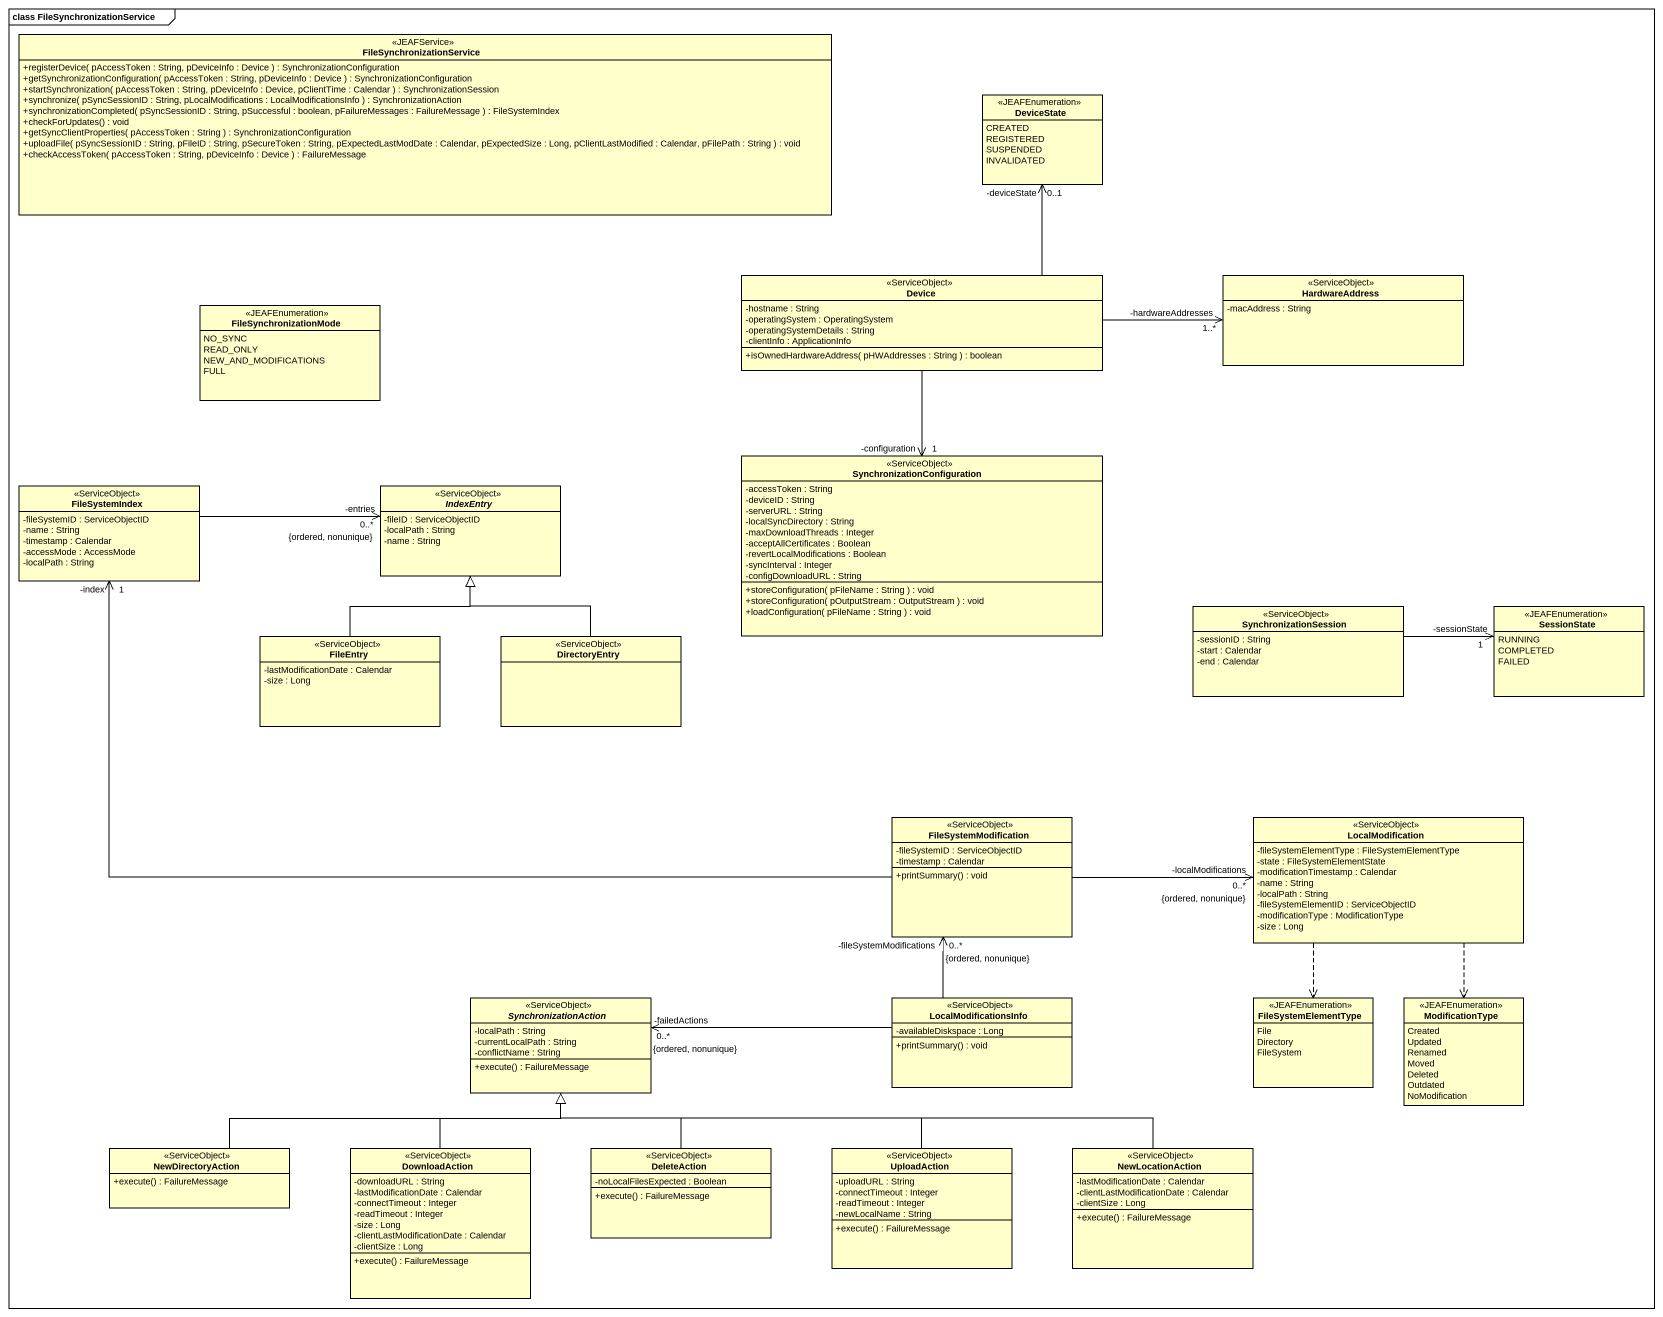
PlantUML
@startuml
mainframe class FileSynchronizationService
hide circle
hide empty members
skinparam classAttributeIconSize 0
interface FileSynchronizationService <<JEAFService>> {
  +registerDevice( pAccessToken : String, pDeviceInfo : Device ) : SynchronizationConfiguration
  +getSynchronizationConfiguration( pAccessToken : String, pDeviceInfo : Device ) : SynchronizationConfiguration
  +startSynchronization( pAccessToken : String, pDeviceInfo : Device, pClientTime : Calendar ) : SynchronizationSession
  +synchronize( pSyncSessionID : String, pLocalModifications : LocalModificationsInfo ) : SynchronizationAction
  +synchronizationCompleted( pSyncSessionID : String, pSuccessful : boolean, pFailureMessages : FailureMessage ) : FileSystemIndex
  +checkForUpdates() : void
  +getSyncClientProperties( pAccessToken : String ) : SynchronizationConfiguration
  +uploadFile( pSyncSessionID : String, pFileID : String, pSecureToken : String, pExpectedLastModDate : Calendar, pExpectedSize : Long, pClientLastModified : Calendar, pFilePath : String ) : void
  +checkAccessToken( pAccessToken : String, pDeviceInfo : Device ) : FailureMessage
}
enum DeviceState <<JEAFEnumeration>> {
  CREATED
  REGISTERED
  SUSPENDED
  INVALIDATED
}
class Device <<ServiceObject>> {
  -hostname : String
  -operatingSystem : OperatingSystem
  -operatingSystemDetails : String
  -clientInfo : ApplicationInfo
  +isOwnedHardwareAddress( pHWAddresses : String ) : boolean
}
class HardwareAddress <<ServiceObject>> {
  -macAddress : String
}
enum FileSynchronizationMode <<JEAFEnumeration>> {
  NO_SYNC
  READ_ONLY
  NEW_AND_MODIFICATIONS
  FULL
}
class SynchronizationConfiguration <<ServiceObject>> {
  -accessToken : String
  -deviceID : String
  -serverURL : String
  -localSyncDirectory : String
  -maxDownloadThreads : Integer
  -acceptAllCertificates : Boolean
  -revertLocalModifications : Boolean
  -syncInterval : Integer
  -configDownloadURL : String
  +storeConfiguration( pFileName : String ) : void
  +storeConfiguration( pOutputStream : OutputStream ) : void
  +loadConfiguration( pFileName : String ) : void
}
class FileSystemIndex <<ServiceObject>> {
  -fileSystemID : ServiceObjectID
  -name : String
  -timestamp : Calendar
  -accessMode : AccessMode
  -localPath : String
}
abstract class IndexEntry <<ServiceObject>> {
  -fileID : ServiceObjectID
  -localPath : String
  -name : String
}
class SynchronizationSession <<ServiceObject>> {
  -sessionID : String
  -start : Calendar
  -end : Calendar
}
enum SessionState <<JEAFEnumeration>> {
  RUNNING
  COMPLETED
  FAILED
}
class FileEntry <<ServiceObject>> {
  -lastModificationDate : Calendar
  -size : Long
}
class DirectoryEntry <<ServiceObject>>
class FileSystemModification <<ServiceObject>> {
  -fileSystemID : ServiceObjectID
  -timestamp : Calendar
  +printSummary() : void
}
class LocalModification <<ServiceObject>> {
  -fileSystemElementType : FileSystemElementType
  -state : FileSystemElementState
  -modificationTimestamp : Calendar
  -name : String
  -localPath : String
  -fileSystemElementID : ServiceObjectID
  -modificationType : ModificationType
  -size : Long
}
abstract class SynchronizationAction <<ServiceObject>> {
  -localPath : String
  -currentLocalPath : String
  -conflictName : String
  +execute() : FailureMessage
}
class LocalModificationsInfo <<ServiceObject>> {
  -availableDiskspace : Long
  +printSummary() : void
}
enum FileSystemElementType <<JEAFEnumeration>> {
  File
  Directory
  FileSystem
}
enum ModificationType <<JEAFEnumeration>> {
  Created
  Updated
  Renamed
  Moved
  Deleted
  Outdated
  NoModification
}
class NewDirectoryAction <<ServiceObject>> {
  +execute() : FailureMessage
}
class DownloadAction <<ServiceObject>> {
  -downloadURL : String
  -lastModificationDate : Calendar
  -connectTimeout : Integer
  -readTimeout : Integer
  -size : Long
  -clientLastModificationDate : Calendar
  -clientSize : Long
  +execute() : FailureMessage
}
class DeleteAction <<ServiceObject>> {
  -noLocalFilesExpected : Boolean
  +execute() : FailureMessage
}
class UploadAction <<ServiceObject>> {
  -uploadURL : String
  -connectTimeout : Integer
  -readTimeout : Integer
  -newLocalName : String
  +execute() : FailureMessage
}
class NewLocationAction <<ServiceObject>> {
  -lastModificationDate : Calendar
  -clientLastModificationDate : Calendar
  -clientSize : Long
  +execute() : FailureMessage
}
Device -up-> "-deviceState\n0..1" DeviceState
Device -right-> "-hardwareAddresses\n1..*" HardwareAddress
Device --> "-configuration\n1" SynchronizationConfiguration
FileSystemIndex -right-> "-entries\n0..*\n{ordered, nonunique}" IndexEntry
SynchronizationSession -right-> "1\n-sessionState" SessionState
FileEntry -up-|> IndexEntry
DirectoryEntry -up-|> IndexEntry
FileSystemModification -left-> "-index\n1" FileSystemIndex
FileSystemModification -right-> "-localModifications\n0..*\n{ordered, nonunique}" LocalModification
LocalModification ..> FileSystemElementType
LocalModification ..> ModificationType
LocalModificationsInfo -up-> "-fileSystemModifications\n0..*\n{ordered, nonunique}" FileSystemModification
LocalModificationsInfo -left-> "-failedActions\n0..*\n{ordered, nonunique}" SynchronizationAction
NewDirectoryAction -right-|> SynchronizationAction
DownloadAction -up-|> SynchronizationAction
DeleteAction -up-|> SynchronizationAction
UploadAction -left-|> SynchronizationAction
NewLocationAction -left-|> SynchronizationAction
@enduml
